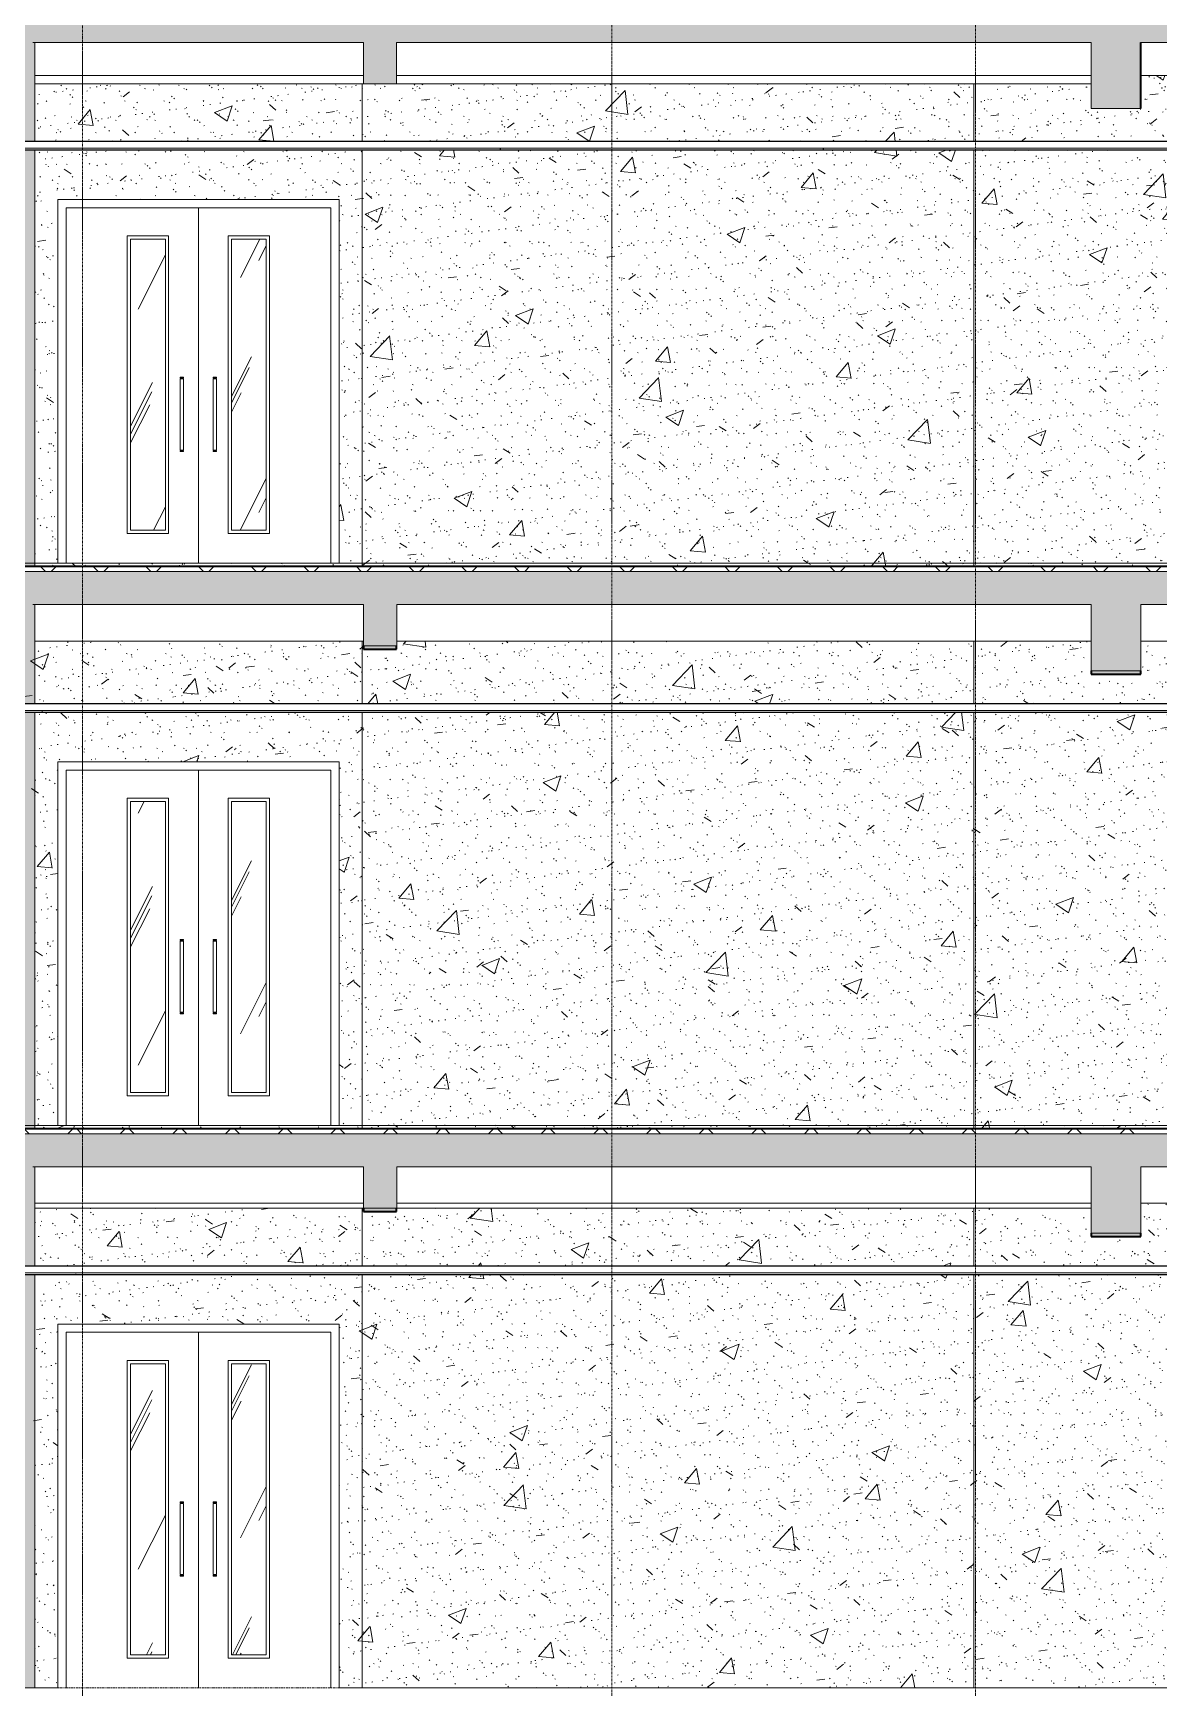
# Model space of a CAD drawing. Header units: millimetres. Extents: x 1240 to 198004, y -7796 to 35300.
# Drawn here: x 33537 to 40345, y 19200 to 29206 of the extents above; entities that cross this region are included whole.
import ezdxf

# ---------------------------------------------------------------- set-up
doc = ezdxf.new("R2010")
doc.units = ezdxf.units.MM
doc.linetypes.add('Centre', pattern=[31.75, 6.35, -4.7625, 15.875, -4.7625])
doc.linetypes.add('Grid Line', pattern=[22.225, 12.7, -3.175, 3.175, -3.175])
for name, color, linetype, lineweight in [('0-1', 7, 'Continuous', 5), ('A-CLNG', 13, 'Continuous', 9), ('A-CLNG-1', 13, 'Continuous', 25), ('A-CLNG-PATT-1', 13, 'Continuous', 9), ('A-DETL-GENF-1', 7, 'Continuous', 9), ('A-DETL-THIN', 151, 'Continuous', 9), ('A-DOOR', 31, 'Continuous', 9), ('A-DOOR-FRAM', 31, 'Continuous', 9), ('A-FLOR-3', 192, 'Continuous', 35), ('A-FLOR-LEVL-2', 51, 'Centre', 9), ('A-FLOR-PATT-3', 8, 'Continuous', 9), ('A-WALL-PATT-4', 111, 'Continuous', 9), ('I-WALL', 2, 'Continuous', 9), ('S-BEAM-1', 12, 'Continuous', 5), ('S-BEAM-2', 10, 'Continuous', 35), ('S-BEAM-3', 7, 'Continuous', 9), ('S-GRID-1', 1, 'Grid Line', 9)]:
    doc.layers.add(name, color=color, linetype=linetype, lineweight=lineweight)
pattern_1 = [(63.435, (2168, 104.33), (-0.001, 1524.001), [532.463, -2875.304]), (63.435, (644, 104.33), (-0.001, 1524.001), [532.463, -2875.304]), (63.435, (2897.55, 398.8), (-0.001, 1524.001), [532.463, -2875.304]), (63.435, (1373.55, 398.8), (-0.001, 1524.001), [532.463, -2875.304]), (63.435, (2787.1, 294.83), (-0.001, 1524.001), [532.463, -2875.304]), (63.435, (1263.1, 294.83), (-0.001, 1524.001), [532.463, -2875.304]), (63.435, (2674.6, 890.1), (-0.001, 1524.001), [258.8, -3148.965]), (63.435, (1150.6, 890.1), (-0.001, 1524.001), [258.8, -3148.965]), (63.435, (2600.96, 797.95), (-0.001, 1524.001), [532.463, -2875.304]), (63.435, (1076.96, 797.95), (-0.001, 1524.001), [532.463, -2875.304]), (63.435, (2613.95, 864.1), (-0.001, 1524.001), [532.463, -2875.304]), (63.435, (1089.95, 864.1), (-0.001, 1524.001), [532.463, -2875.304]), (63.435, (1999.1, 573.94), (-0.001, 1524.001), [532.463, -2875.304]), (63.435, (475.1, 573.94), (-0.001, 1524.001), [532.463, -2875.304]), (63.435, (2012.1, 651.9), (-0.001, 1524.001), [532.463, -2875.304]), (63.435, (488.1, 651.9), (-0.001, 1524.001), [532.463, -2875.304]), (63.435, (2015.6, 708.1), (-0.001, 1524.001), [532.463, -2875.304]), (63.435, (491.6, 708.1), (-0.001, 1524.001), [532.463, -2875.304])]
pattern_2 = [(50, (377.7, 0), (1093.104, -95.634), [114.3, -1257.3]), (355, (377.7, 0), (-211.457, 1146.34), [91.44, -1005.84]), (100.451, (468.8, -8), (881.656, 1050.7), [97.14, -1068.54]), (46.184, (377.7, 304.8), (1626.475, -252.257), [171.45, -1885.95]), (96.636, (513.3, 283.8), (1424.416, 1484.565), [145.71, -1602.81]), (351.184, (377.7, 304.8), (1424.43, 1484.55), [137.16, -1508.76]), (21, (530.1, 228.6), (909.686, -613.591), [114.3, -1257.3]), (326, (530.1, 228.6), (370.812, 1105.13), [91.44, -1005.84]), (71.451, (606, 177.5), (1280.503, 491.528), [97.14, -1068.54]), (37.5, (377.74, 0), (18.5313, 507.3303), [50.292, -943.356, 50.292, -970.788, -1009.65]), (37.5, (377.74, 0), (18.5313, 507.3303), [-2014.728, 50.292, -959.358]), (7.5, (377.74, 0), (400.918, 601.0836), [50.292, -531.876, 50.292, -920.496, -384.81]), (7.5, (377.74, 0), (400.918, 601.0836), [-1552.956, 50.292, -334.518]), (327.5, (37.9, 0), (813.545, -34.3737), [50.292, -330.708, 50.292, -1138.428, -1577.34]), (327.5, (37.9, 0), (813.545, -34.3737), [-1569.72, 50.292, -1527.048]), (317.5, (-114.5, 0), (888.775, 152.56), [50.292, -445.008, 50.292, -739.14, -1120.14]), (317.5, (-114.5, 0), (888.775, 152.56), [-1284.732, 50.292, -1069.848])]
pattern_3 = [(37.5, (377.74, 0), (-4.79953, 146.8239), [5.029, -110.795, 5.029, -124.511, -123.825]), (37.5, (377.74, 0), (-4.79953, 146.8239), [-245.364, 5.029, -118.796]), (7.5, (377.74, 0), (134.8574, 215.0472), [5.029, -57.455, 5.029, -99.365, -40.005]), (7.5, (377.74, 0), (134.8574, 215.0472), [-166.878, 5.029, -34.976]), (327.5, (284.02, 0), (237.29776, 0.4316), [5.029, -33.071, 5.029, -132.131, -179.07]), (327.5, (284.02, 0), (237.29776, 0.4316), [-175.26, 5.029, -174.041]), (317.5, (284.02, 0), (229.0671, 66.8792), [5.029, -14.021, 5.029, -84.887, -102.87]), (317.5, (284.02, 0), (229.0671, 66.8792), [-108.966, 5.029, -97.841])]
pattern_4 = [(0, (377.74, 0), (1219.2, 304.8), [50.292, -864.108, 50.292, -864.108, -4876.8]), (0, (377.74, 0), (1219.2, 304.8), [-1828.8, 50.292, -1778.508, 50.292, -864.108, -2133.6]), (0, (377.74, 0), (1219.2, 304.8), [-4572, 50.292, -559.308, 50.292, -1473.708]), (120, (834.94, 152.4), (-873.5645, 903.4582), [50.292, -864.108, 50.292, -864.108, -4876.8]), (120, (834.94, 152.4), (-873.5645, 903.4582), [-1828.8, 50.292, -1778.508, 50.292, -864.108, -2133.6]), (120, (834.94, 152.4), (-873.5645, 903.4582), [-4572, 50.292, -559.308, 50.292, -1473.708]), (240, (987.34, 762), (-345.6355, -1208.2582), [50.292, -864.108, 50.292, -864.108, -4876.8]), (240, (987.34, 762), (-345.6355, -1208.2582), [-1828.8, 50.292, -1778.508, 50.292, -864.108, -2133.6]), (240, (987.34, 762), (-345.6355, -1208.2582), [-4572, 50.292, -559.308, 50.292, -1473.708])]
pattern_5 = [(45, (377.74, 0), (-159.099, 159.099), []), (135, (377.74, 0), (-159.099, -159.099), [])]
pattern_6 = [(63.435, (2168, 104.33), (-0.001, 1524.001), [532.463, -2875.304]), (63.435, (644, 104.33), (-0.001, 1524.001), [532.463, -2875.304]), (63.435, (2897.55, 398.8), (-0.001, 1524.001), [532.463, -2875.304]), (63.435, (1373.55, 398.8), (-0.001, 1524.001), [532.463, -2875.304]), (63.435, (2787.1, 294.83), (-0.001, 1524.001), [532.463, -2875.304]), (63.435, (1263.1, 294.83), (-0.001, 1524.001), [532.463, -2875.304]), (63.435, (2674.6, 890.1), (-0.001, 1524.001), [258.8, -3148.965]), (63.435, (1150.6, 890.1), (-0.001, 1524.001), [258.8, -3148.965]), (63.435, (2600.96, 797.95), (-0.001, 1524.001), [532.463, -2875.304]), (63.435, (1076.96, 797.95), (-0.001, 1524.001), [532.463, -2875.304]), (63.435, (2613.95, 864.1), (-0.001, 1524.001), [532.463, -2875.304]), (63.435, (1089.95, 864.1), (-0.001, 1524.001), [532.463, -2875.304]), (63.435, (1999.1, 573.94), (-0.001, 1524.001), [532.463, -2875.304]), (63.435, (475.1, 573.94), (-0.001, 1524.001), [532.463, -2875.304]), (63.435, (2012.1, 651.9), (-0.001, 1524.001), [532.463, -2875.304]), (63.435, (488.1, 651.9), (-0.001, 1524.001), [532.463, -2875.304]), (63.435, (2015.6, 708.1), (-0.001, 1524.001), [532.463, -2875.304]), (63.435, (491.6, 708.1), (-0.001, 1524.001), [532.463, -2875.304])]

# ---------------------------------------------------------------- blocks, each defined once
blk = doc.blocks.new('NCV_TKTC_KET CAU_rvt-1-TKCS_MẶT ĐỨNG NỘI KHU 1')
at = {"layer": 'S-BEAM-1'}
for points in [[(40233, 28750), (40237, 28750), (40237, 29150), (40233, 29150), (40233, 28891)], [(35735, 25480), (35735, 25500), (35535, 25500), (35535, 25480)], [(39936, 25330), (40236, 25330), (40236, 25350), (39936, 25350)], [(35735, 22080), (35735, 22100), (35535, 22100), (35535, 22080)], [(39955, 21930), (40236, 21930), (40236, 21950), (39936, 21950), (39936, 21930)]]:
    blk.add_hatch(color=256, dxfattribs=at).paths.add_polyline_path(points)
at = {"layer": 'S-BEAM-2'}
for p, q in [((40237, 28750), (40237, 29150)), ((40233, 28750), (40237, 28750)), ((35535, 25500), (35535, 25480)), ((35535, 25480), (35735, 25480)), ((35735, 25480), (35735, 25500)), ((39936, 25350), (39936, 25330)), ((39936, 25330), (40236, 25330)), ((40236, 25330), (40236, 25350)), ((35535, 22100), (35535, 22080)), ((35535, 22080), (35735, 22080)), ((35735, 22080), (35735, 22100)), ((39936, 21950), (39936, 21930)), ((39936, 21930), (40236, 21930)), ((40236, 21930), (40236, 21950))]:
    blk.add_line(p, q, dxfattribs=at)
at = {"layer": 'S-BEAM-3'}
for p, q in [((33547, 28950), (35535, 28950)), ((35735, 28950), (39936, 28950)), ((40237, 28950), (44235, 28950)), ((33547, 28900), (35535, 28900)), ((35735, 28900), (39936, 28900)), ((33547, 25530), (35535, 25530)), ((35737, 25530), (39936, 25530)), ((40236, 25530), (44235, 25530)), ((33547, 22130), (35535, 22130)), ((35737, 22130), (39936, 22130)), ((39935, 22100), (39935, 22130)), ((40236, 22130), (44235, 22130)), ((33547, 22100), (35535, 22100)), ((35737, 22100), (39935, 22100))]:
    blk.add_line(p, q, dxfattribs=at)
blk = doc.blocks.new('FD_07 - FD_07-1700x2200-CỬA ĐI 2 CÁNH-V220-TKCS_MẶT ĐỨNG NỘI KHU 1')
at = {"layer": 'A-DOOR'}
h = blk.add_hatch(dxfattribs=at)
h.set_pattern_fill('FP_2', color=256, style=0, pattern_type=2)
h.set_pattern_definition(pattern_1)
h.paths.add_polyline_path([(34337, 19400), (34337, 21160), (34127, 21160), (34127, 19400), (34142, 19400)])
h = blk.add_hatch(dxfattribs=at)
h.set_pattern_fill('FP_2', color=256, style=0, pattern_type=2)
h.set_pattern_definition(pattern_1)
h.paths.add_polyline_path([(34737, 19400), (34947, 19400), (34947, 21160), (34737, 21160), (34737, 19460)])
for p, q in [((34537, 21350), (34537, 19200)), ((34537, 19200), (34537, 21350)), ((34107, 21180), (34357, 21180)), ((34107, 19380), (34107, 21180)), ((34127, 21160), (34127, 19400)), ((34337, 21160), (34127, 21160)), ((34337, 21160), (34337, 19400)), ((34357, 21180), (34357, 19380)), ((34717, 21180), (34967, 21180)), ((34717, 19380), (34717, 21180)), ((34947, 21160), (34737, 21160)), ((34737, 19400), (34737, 21160)), ((34947, 19400), (34947, 21160)), ((34967, 21180), (34967, 19380)), ((34427, 20325), (34427, 20319)), ((34447, 20325), (34427, 20325)), ((34427, 20319), (34447, 20319)), ((34427, 20315), (34427, 19885)), ((34427, 20315), (34447, 20315)), ((34429, 20319), (34429, 20315)), ((34445, 20315), (34445, 20319)), ((34447, 20319), (34447, 20325)), ((34447, 19885), (34447, 20315)), ((34627, 20325), (34627, 20319)), ((34647, 20325), (34627, 20325)), ((34627, 20319), (34647, 20319)), ((34627, 20315), (34627, 19885)), ((34627, 20315), (34647, 20315)), ((34629, 20319), (34629, 20315)), ((34645, 20315), (34645, 20319)), ((34647, 20319), (34647, 20325)), ((34647, 19885), (34647, 20315)), ((34427, 19885), (34447, 19885)), ((34427, 19881), (34427, 19875)), ((34427, 19881), (34447, 19881)), ((34427, 19875), (34447, 19875)), ((34429, 19885), (34429, 19881)), ((34445, 19881), (34445, 19885)), ((34447, 19875), (34447, 19881)), ((34627, 19885), (34647, 19885)), ((34627, 19881), (34627, 19875)), ((34627, 19881), (34647, 19881)), ((34627, 19875), (34647, 19875)), ((34629, 19885), (34629, 19881)), ((34645, 19881), (34645, 19885)), ((34647, 19875), (34647, 19881)), ((34357, 19380), (34107, 19380)), ((34127, 19400), (34337, 19400)), ((34967, 19380), (34717, 19380)), ((34737, 19400), (34947, 19400))]:
    blk.add_line(p, q, dxfattribs=at)
at = {"layer": 'A-DOOR-FRAM'}
for p, q in [((33737, 21350), (33737, 19200)), ((33737, 21350), (35337, 21350)), ((35337, 21350), (35337, 19200))]:
    blk.add_line(p, q, dxfattribs=at)
blk = doc.blocks.new('FD_07 - FD_07-1700x2200-CỬA ĐI 2 CÁNH-V236-TKCS_MẶT ĐỨNG NỘI KHU 1')
at = {"layer": 'A-DOOR'}
h = blk.add_hatch(dxfattribs=at)
h.set_pattern_fill('FP_7', color=256, style=0, pattern_type=2)
h.set_pattern_definition(pattern_6)
h.paths.add_polyline_path([(34127, 22800), (34337, 22800), (34337, 24560), (34127, 24560), (34127, 23010)])
h = blk.add_hatch(dxfattribs=at)
h.set_pattern_fill('FP_7', color=256, style=0, pattern_type=2)
h.set_pattern_definition(pattern_6)
h.paths.add_polyline_path([(34737, 22800), (34947, 22800), (34947, 24560), (34737, 24560), (34737, 23010)])
for p, q in [((34537, 24750), (34537, 22600)), ((34537, 22600), (34537, 24750)), ((34107, 24580), (34357, 24580)), ((34107, 22780), (34107, 24580)), ((34127, 24560), (34127, 22800)), ((34337, 24560), (34127, 24560)), ((34337, 24560), (34337, 22800)), ((34357, 24580), (34357, 22780)), ((34717, 24580), (34967, 24580)), ((34717, 22780), (34717, 24580)), ((34947, 24560), (34737, 24560)), ((34737, 22800), (34737, 24560)), ((34947, 22800), (34947, 24560)), ((34967, 24580), (34967, 22780)), ((34427, 23725), (34427, 23719)), ((34447, 23725), (34427, 23725)), ((34427, 23719), (34447, 23719)), ((34427, 23715), (34427, 23285)), ((34427, 23715), (34447, 23715)), ((34429, 23719), (34429, 23715)), ((34445, 23715), (34445, 23719)), ((34447, 23719), (34447, 23725)), ((34447, 23285), (34447, 23715)), ((34627, 23725), (34627, 23719)), ((34647, 23725), (34627, 23725)), ((34627, 23719), (34647, 23719)), ((34627, 23715), (34627, 23285)), ((34627, 23715), (34647, 23715)), ((34629, 23719), (34629, 23715)), ((34645, 23715), (34645, 23719)), ((34647, 23719), (34647, 23725)), ((34647, 23285), (34647, 23715)), ((34427, 23285), (34447, 23285)), ((34427, 23281), (34427, 23275)), ((34427, 23281), (34447, 23281)), ((34427, 23275), (34447, 23275)), ((34429, 23285), (34429, 23281)), ((34445, 23281), (34445, 23285)), ((34447, 23275), (34447, 23281)), ((34627, 23285), (34647, 23285)), ((34627, 23281), (34627, 23275)), ((34627, 23281), (34647, 23281)), ((34627, 23275), (34647, 23275)), ((34629, 23285), (34629, 23281)), ((34645, 23281), (34645, 23285)), ((34647, 23275), (34647, 23281)), ((34357, 22780), (34107, 22780)), ((34127, 22800), (34337, 22800)), ((34967, 22780), (34717, 22780)), ((34737, 22800), (34947, 22800))]:
    blk.add_line(p, q, dxfattribs=at)
at = {"layer": 'A-DOOR-FRAM'}
for p, q in [((33737, 24750), (33737, 22600)), ((33737, 24750), (35337, 24750)), ((35337, 24750), (35337, 22600))]:
    blk.add_line(p, q, dxfattribs=at)
blk = doc.blocks.new('FD_07 - FD_07-1700x2200-CỬA ĐI 2 CÁNH-V251-TKCS_MẶT ĐỨNG NỘI KHU 1')
at = {"layer": 'A-DOOR'}
h = blk.add_hatch(dxfattribs=at)
h.set_pattern_fill('FP_7', color=256, style=0, pattern_type=2)
h.set_pattern_definition(pattern_6)
h.paths.add_polyline_path([(34142, 26200), (34337, 26200), (34337, 27960), (34127, 27960), (34127, 26200)])
h = blk.add_hatch(dxfattribs=at)
h.set_pattern_fill('FP_7', color=256, style=0, pattern_type=2)
h.set_pattern_definition(pattern_6)
h.paths.add_polyline_path([(34788, 26200), (34947, 26200), (34947, 27960), (34737, 27960), (34737, 26200)])
for p, q in [((34537, 28150), (34537, 26000)), ((34537, 26000), (34537, 28150)), ((34107, 27980), (34357, 27980)), ((34107, 26180), (34107, 27980)), ((34127, 27960), (34127, 26200)), ((34337, 27960), (34127, 27960)), ((34337, 27960), (34337, 26200)), ((34357, 27980), (34357, 26180)), ((34717, 27980), (34967, 27980)), ((34717, 26180), (34717, 27980)), ((34947, 27960), (34737, 27960)), ((34737, 26200), (34737, 27960)), ((34947, 26200), (34947, 27960)), ((34967, 27980), (34967, 26180)), ((34427, 27125), (34427, 27119)), ((34447, 27125), (34427, 27125)), ((34427, 27119), (34447, 27119)), ((34429, 27119), (34429, 27115)), ((34445, 27115), (34445, 27119)), ((34447, 27119), (34447, 27125)), ((34627, 27125), (34627, 27119)), ((34647, 27125), (34627, 27125)), ((34627, 27119), (34647, 27119)), ((34629, 27119), (34629, 27115)), ((34645, 27115), (34645, 27119)), ((34647, 27119), (34647, 27125)), ((34427, 27115), (34427, 26685)), ((34427, 27115), (34447, 27115)), ((34447, 26685), (34447, 27115)), ((34627, 27115), (34627, 26685)), ((34627, 27115), (34647, 27115)), ((34647, 26685), (34647, 27115)), ((34427, 26685), (34447, 26685)), ((34427, 26681), (34427, 26675)), ((34427, 26681), (34447, 26681)), ((34427, 26675), (34447, 26675)), ((34429, 26685), (34429, 26681)), ((34445, 26681), (34445, 26685)), ((34447, 26675), (34447, 26681)), ((34627, 26685), (34647, 26685)), ((34627, 26681), (34627, 26675)), ((34627, 26681), (34647, 26681)), ((34627, 26675), (34647, 26675)), ((34629, 26685), (34629, 26681)), ((34645, 26681), (34645, 26685)), ((34647, 26675), (34647, 26681)), ((34357, 26180), (34107, 26180)), ((34127, 26200), (34337, 26200)), ((34967, 26180), (34717, 26180)), ((34737, 26200), (34947, 26200))]:
    blk.add_line(p, q, dxfattribs=at)
at = {"layer": 'A-DOOR-FRAM'}
for p, q in [((33737, 28150), (33737, 26000)), ((33737, 28150), (35337, 28150)), ((35337, 28150), (35337, 26000))]:
    blk.add_line(p, q, dxfattribs=at)

msp = doc.modelspace()

# ---------------------------------------------------------------- hatches: boundary and pattern name
at = {"layer": 'A-CLNG-PATT-1'}
h = msp.add_hatch(dxfattribs=at)
h.set_pattern_fill('FP_9', color=256, style=0, pattern_type=2)
h.set_pattern_definition(pattern_4)
h.paths.add_polyline_path([(44337, 28500), (44337, 28510), (28636.9, 28510), (28636.9, 28500), (43829.8, 28500)])
h = msp.add_hatch(dxfattribs=at)
h.set_pattern_fill('FP_9', color=256, style=0, pattern_type=2)
h.set_pattern_definition(pattern_4)
h.paths.add_polyline_path([(44337, 25100), (44337, 25110), (28636.9, 25110), (28636.9, 25100), (43829.8, 25100)])
h = msp.add_hatch(dxfattribs=at)
h.set_pattern_fill('FP_9', color=256, style=0, pattern_type=2)
h.set_pattern_definition(pattern_4)
h.paths.add_polyline_path([(44337, 21700), (44337, 21710), (28636.9, 21710), (28636.9, 21700), (43829.8, 21700)])
at = {"layer": 'A-DETL-GENF-1'}
h = msp.add_hatch(color=256, dxfattribs=at)
h.paths.add_polyline_path([(44535.3, 28750), (44535.3, 29350), (33537.4, 29350), (33537.4, 29550), (26535.3, 29550), (26535.3, 28950), (26735.3, 28950), (26735.3, 29350), (28436.9, 29350), (28436.9, 28900), (28636.9, 28900), (28636.9, 29350), (30496.9, 29350), (30496.9, 28900), (30697.4, 28900), (30697.4, 29350), (33335.1, 29350), (33335.1, 28900), (33535.3, 28900), (33535.3, 29150), (35535.3, 29150), (35535.3, 28900), (35735.3, 28900), (35735.3, 29150), (39935.6, 29150), (39935.6, 28750), (40233.3, 28750), (40233.3, 29150), (44235.3, 29150), (44235.3, 28750)])
h.paths.add_polyline_path([(23535.3, 28950), (23535.3, 29350), (23335.3, 29350), (23335.3, 28950)])
h = msp.add_hatch(color=256, dxfattribs=at)
h.paths.add_polyline_path([(44235.3, 25350), (44535.3, 25350), (44535.3, 25950), (26535.3, 25950), (26535.3, 25550), (26735.3, 25550), (26735.3, 25750), (28436.9, 25750), (28436.9, 25500), (28635.3, 25500), (28635.3, 25750), (30535.3, 25750), (30535.3, 25500), (30736.9, 25500), (30736.9, 25750), (33335.3, 25750), (33335.3, 25500), (33535.3, 25500), (33535.3, 25750), (35535.3, 25750), (35535.3, 25500), (35737.4, 25500), (35737.4, 25750), (39935.6, 25750), (39935.6, 25350), (40235.6, 25350), (40235.6, 25750), (44235.3, 25750)])
h.paths.add_polyline_path([(23535.3, 25550), (23535.3, 25950), (23337.4, 25950), (23337.4, 25550)])
h = msp.add_hatch(color=256, dxfattribs=at)
h.paths.add_polyline_path([(44235.3, 21950), (44535.3, 21950), (44535.3, 22550), (26535.3, 22550), (26535.3, 22150), (26735.3, 22150), (26735.3, 22350), (28436.9, 22350), (28436.9, 22100), (28635.3, 22100), (28635.3, 22350), (30535.3, 22350), (30535.3, 22100), (30736.9, 22100), (30736.9, 22350), (33335.3, 22350), (33335.3, 22100), (33535.3, 22100), (33535.3, 22350), (35535.3, 22350), (35535.3, 22100), (35737.4, 22100), (35737.4, 22350), (39935.6, 22350), (39935.6, 21950), (40235.6, 21950), (40235.6, 22350), (44235.3, 22350)])
h.paths.add_polyline_path([(23337.4, 22150), (23535.3, 22150), (23535.3, 22550), (23337.4, 22550)])
at = {"layer": 'A-FLOR-PATT-3'}
h = msp.add_hatch(dxfattribs=at)
h.set_pattern_fill('FP_6', color=256, style=0, pattern_type=2)
h.set_pattern_definition(pattern_5)
h.paths.add_polyline_path([(45737.4, 25930), (45737.4, 25980), (28636.9, 25980), (28636.9, 25950), (44535.3, 25950), (44535.3, 25930), (45121.5, 25930)])
h = msp.add_hatch(dxfattribs=at)
h.set_pattern_fill('FP_6', color=256, style=0, pattern_type=2)
h.set_pattern_definition(pattern_5)
h.paths.add_polyline_path([(45737.4, 22530), (45737.4, 22580), (28636.9, 22580), (28636.9, 22550), (44535.3, 22550), (44535.3, 22530), (45121.5, 22530)])
at = {"layer": 'A-WALL-PATT-4'}
h = msp.add_hatch(dxfattribs=at)
h.set_pattern_fill('FP_5', color=256, style=0, pattern_type=2)
h.set_pattern_definition(pattern_2)
h.paths.add_polyline_path([(28646.9, 26000), (28757.4, 26000), (28757.4, 28500), (28646.9, 28500), (28646.9, 26376.1)])
h.paths.add_polyline_path([(33547.4, 26000), (33547.4, 28500), (32517.4, 28500), (32517.4, 26000), (33496.4, 26000)])
h.paths.add_polyline_path([(30757.4, 26000), (30757.4, 28500), (30517.4, 28500), (30517.4, 26000)])
h.paths.add_polyline_path([(30517.4, 28550), (30757.4, 28550), (30757.4, 28580), (32517.4, 28580), (32517.4, 28550), (33547.4, 28550), (33547.4, 29150), (33535.3, 29150), (33535.3, 28900), (33335.1, 28900), (33335.1, 29350), (32736.9, 29350), (32736.9, 29100), (32536.9, 29100), (32536.9, 29350), (30736.9, 29350), (30736.9, 29100), (30697.4, 29100), (30697.4, 28900), (30496.9, 28900), (30496.9, 29350), (28646.9, 29350), (28646.9, 28550), (28757.4, 28550), (28757.4, 28580), (30517.4, 28580)])
h = msp.add_hatch(dxfattribs=at)
h.set_pattern_fill('FP_4', color=256, style=0, pattern_type=2)
h.set_pattern_definition(pattern_3)
h.paths.add_polyline_path([(28646.9, 26000), (28757.4, 26000), (28757.4, 28500), (28646.9, 28500), (28646.9, 26376.1)])
h.paths.add_polyline_path([(33547.4, 26000), (33547.4, 28500), (32517.4, 28500), (32517.4, 26000), (33496.4, 26000)])
h.paths.add_polyline_path([(30757.4, 26000), (30757.4, 28500), (30517.4, 28500), (30517.4, 26000)])
h.paths.add_polyline_path([(30517.4, 28550), (30757.4, 28550), (30757.4, 28580), (32517.4, 28580), (32517.4, 28550), (33547.4, 28550), (33547.4, 29150), (33535.3, 29150), (33535.3, 28900), (33335.1, 28900), (33335.1, 29350), (32736.9, 29350), (32736.9, 29100), (32536.9, 29100), (32536.9, 29350), (30736.9, 29350), (30736.9, 29100), (30697.4, 29100), (30697.4, 28900), (30496.9, 28900), (30496.9, 29350), (28646.9, 29350), (28646.9, 28550), (28757.4, 28550), (28757.4, 28580), (30517.4, 28580)])
h = msp.add_hatch(dxfattribs=at)
h.set_pattern_fill('FP_5', color=256, style=0, pattern_type=2)
h.set_pattern_definition(pattern_2)
h.paths.add_polyline_path([(39308.9, 26000), (40546.9, 26000), (40546.9, 28500), (39236.9, 28500), (39236.9, 26000)])
h.paths.add_polyline_path([(39954.8, 28550), (40546.9, 28550), (40546.9, 28950), (40236.9, 28950), (40236.9, 28750), (39935.6, 28750), (39935.6, 28900), (39236.9, 28900), (39236.9, 28550), (39936.9, 28550)])
h = msp.add_hatch(dxfattribs=at)
h.set_pattern_fill('FP_4', color=256, style=0, pattern_type=2)
h.set_pattern_definition(pattern_3)
h.paths.add_polyline_path([(39308.9, 26000), (40546.9, 26000), (40546.9, 28500), (39236.9, 28500), (39236.9, 26000)])
h.paths.add_polyline_path([(39954.8, 28550), (40546.9, 28550), (40546.9, 28950), (40236.9, 28950), (40236.9, 28750), (39935.6, 28750), (39935.6, 28900), (39236.9, 28900), (39236.9, 28550), (39936.9, 28550)])
h = msp.add_hatch(dxfattribs=at)
h.set_pattern_fill('FP_5', color=256, style=0, pattern_type=2)
h.set_pattern_definition(pattern_2)
h.paths.add_polyline_path([(33547.4, 26000), (33687.1, 26000), (33687.1, 28200), (35387.1, 28200), (35387.1, 26000), (35527.4, 26000), (35527.4, 28500), (33547.4, 28500), (33547.4, 26376.1)])
h.paths.add_polyline_path([(34469.8, 28550), (35527.4, 28550), (35527.4, 28900), (33547.4, 28900), (33547.4, 28550), (34465.1, 28550)])
h = msp.add_hatch(dxfattribs=at)
h.set_pattern_fill('FP_4', color=256, style=0, pattern_type=2)
h.set_pattern_definition(pattern_3)
h.paths.add_polyline_path([(33547.4, 26000), (33687.1, 26000), (33687.1, 28200), (35387.1, 28200), (35387.1, 26000), (35527.4, 26000), (35527.4, 28500), (33547.4, 28500), (33547.4, 26376.1)])
h.paths.add_polyline_path([(34469.8, 28550), (35527.4, 28550), (35527.4, 28900), (33547.4, 28900), (33547.4, 28550), (34465.1, 28550)])
h = msp.add_hatch(dxfattribs=at)
h.set_pattern_fill('FP_5', color=256, style=0, pattern_type=2)
h.set_pattern_definition(pattern_2)
h.paths.add_polyline_path([(38663.1, 26000), (39226.9, 26000), (39226.9, 28500), (35527.4, 28500), (35527.4, 26000), (36079.7, 26000)])
h.paths.add_polyline_path([(36452.3, 28550), (39226.9, 28550), (39226.9, 28900), (35527.4, 28900), (35527.4, 28550), (36079.7, 28550)])
h = msp.add_hatch(dxfattribs=at)
h.set_pattern_fill('FP_4', color=256, style=0, pattern_type=2)
h.set_pattern_definition(pattern_3)
h.paths.add_polyline_path([(38663.1, 26000), (39226.9, 26000), (39226.9, 28500), (35527.4, 28500), (35527.4, 26000), (36079.7, 26000)])
h.paths.add_polyline_path([(36452.3, 28550), (39226.9, 28550), (39226.9, 28900), (35527.4, 28900), (35527.4, 28550), (36079.7, 28550)])
h = msp.add_hatch(dxfattribs=at)
h.set_pattern_fill('FP_4', color=256, style=0, pattern_type=2)
h.set_pattern_definition(pattern_3)
h.paths.add_polyline_path([(39226.9, 26000), (39236.9, 26000), (39236.9, 28500), (39226.9, 28500), (39226.9, 26376.1)])
h.paths.add_polyline_path([(39226.9, 28550), (39236.9, 28550), (39236.9, 28900), (39226.9, 28900), (39226.9, 28891.1)])
h = msp.add_hatch(dxfattribs=at)
h.set_pattern_fill('FP_5', color=256, style=0, pattern_type=2)
h.set_pattern_definition(pattern_2)
h.paths.add_polyline_path([(28646.9, 22600), (28757.4, 22600), (28757.4, 25100), (28646.9, 25100), (28646.9, 22603.5)])
h.paths.add_polyline_path([(32850.5, 22600), (33547.4, 22600), (33547.4, 25100), (32517.4, 25100), (32517.4, 22600)])
h.paths.add_polyline_path([(30757.4, 22600), (30757.4, 25100), (30517.4, 25100), (30517.4, 22600)])
h.paths.add_polyline_path([(32535.1, 25150), (33547.4, 25150), (33547.4, 25750), (33535.3, 25750), (33535.3, 25500), (33335.3, 25500), (33335.3, 25750), (30736.9, 25750), (30735.3, 25500), (30535.3, 25500), (30535.3, 25750), (28646.9, 25750), (28646.9, 25150), (28757.4, 25150), (28757.4, 25180), (30517.4, 25180), (30517.4, 25150), (30757.4, 25150), (30757.4, 25180), (32517.4, 25180), (32517.4, 25150)])
h.paths.add_polyline_path([(32222.4, 25980), (33547.4, 25980), (33547.4, 26000), (28646.9, 26000), (28646.9, 25980), (32204.7, 25980)])
h = msp.add_hatch(dxfattribs=at)
h.set_pattern_fill('FP_4', color=256, style=0, pattern_type=2)
h.set_pattern_definition(pattern_3)
h.paths.add_polyline_path([(28646.9, 22600), (28757.4, 22600), (28757.4, 25100), (28646.9, 25100), (28646.9, 22603.5)])
h.paths.add_polyline_path([(32850.5, 22600), (33547.4, 22600), (33547.4, 25100), (32517.4, 25100), (32517.4, 22600)])
h.paths.add_polyline_path([(30757.4, 22600), (30757.4, 25100), (30517.4, 25100), (30517.4, 22600)])
h.paths.add_polyline_path([(32535.1, 25150), (33547.4, 25150), (33547.4, 25750), (33535.3, 25750), (33535.3, 25500), (33335.3, 25500), (33335.3, 25750), (30736.9, 25750), (30735.3, 25500), (30535.3, 25500), (30535.3, 25750), (28646.9, 25750), (28646.9, 25150), (28757.4, 25150), (28757.4, 25180), (30517.4, 25180), (30517.4, 25150), (30757.4, 25150), (30757.4, 25180), (32517.4, 25180), (32517.4, 25150)])
h.paths.add_polyline_path([(32222.4, 25980), (33547.4, 25980), (33547.4, 26000), (28646.9, 26000), (28646.9, 25980), (32204.7, 25980)])
h = msp.add_hatch(dxfattribs=at)
h.set_pattern_fill('FP_5', color=256, style=0, pattern_type=2)
h.set_pattern_definition(pattern_2)
h.paths.add_polyline_path([(33687.1, 22600), (33687.1, 24800), (35387.1, 24800), (35387.1, 22600), (35527.4, 22600), (35527.4, 25100), (33547.4, 25100), (33547.4, 22600)])
h.paths.add_polyline_path([(33547.4, 25150), (35527.4, 25150), (35527.4, 25530), (33547.4, 25530)])
h.paths.add_polyline_path([(33558.8, 25980), (35527.4, 25980), (35527.4, 26000), (33547.4, 26000), (33547.4, 25980), (33549.7, 25980)])
h = msp.add_hatch(dxfattribs=at)
h.set_pattern_fill('FP_4', color=256, style=0, pattern_type=2)
h.set_pattern_definition(pattern_3)
h.paths.add_polyline_path([(33687.1, 22600), (33687.1, 24800), (35387.1, 24800), (35387.1, 22600), (35527.4, 22600), (35527.4, 25100), (33547.4, 25100), (33547.4, 22600)])
h.paths.add_polyline_path([(33547.4, 25150), (35527.4, 25150), (35527.4, 25530), (33547.4, 25530)])
h.paths.add_polyline_path([(33558.8, 25980), (35527.4, 25980), (35527.4, 26000), (33547.4, 26000), (33547.4, 25980), (33549.7, 25980)])
h = msp.add_hatch(dxfattribs=at)
h.set_pattern_fill('FP_5', color=256, style=0, pattern_type=2)
h.set_pattern_definition(pattern_2)
h.paths.add_polyline_path([(35527.4, 22600), (39226.9, 22600), (39226.9, 25100), (35527.4, 25100), (35527.4, 22603.5)])
h.paths.add_polyline_path([(38859.4, 25150), (39226.9, 25150), (39226.9, 25530), (35737.4, 25530), (35737.4, 25500), (35735.3, 25500), (35735.3, 25480), (35535.3, 25480), (35535.3, 25530), (35527.4, 25530), (35527.4, 25150), (38663.1, 25150)])
h.paths.add_polyline_path([(35527.4, 25980), (39226.9, 25980), (39226.9, 26000), (35527.4, 26000)])
h = msp.add_hatch(dxfattribs=at)
h.set_pattern_fill('FP_4', color=256, style=0, pattern_type=2)
h.set_pattern_definition(pattern_3)
h.paths.add_polyline_path([(35527.4, 22600), (39226.9, 22600), (39226.9, 25100), (35527.4, 25100), (35527.4, 22603.5)])
h.paths.add_polyline_path([(38859.4, 25150), (39226.9, 25150), (39226.9, 25530), (35737.4, 25530), (35737.4, 25500), (35735.3, 25500), (35735.3, 25480), (35535.3, 25480), (35535.3, 25530), (35527.4, 25530), (35527.4, 25150), (38663.1, 25150)])
h.paths.add_polyline_path([(35527.4, 25980), (39226.9, 25980), (39226.9, 26000), (35527.4, 26000)])
h = msp.add_hatch(dxfattribs=at)
h.set_pattern_fill('FP_5', color=256, style=0, pattern_type=2)
h.set_pattern_definition(pattern_2)
h.paths.add_polyline_path([(39226.9, 22600), (39236.9, 22600), (39236.9, 25100), (39226.9, 25100), (39226.9, 22603.5)])
h.paths.add_polyline_path([(39226.9, 25150), (39236.9, 25150), (39236.9, 25530), (39226.9, 25530)])
h.paths.add_polyline_path([(39226.9, 25980), (39236.9, 25980), (39236.9, 26000), (39226.9, 26000)])
h = msp.add_hatch(dxfattribs=at)
h.set_pattern_fill('FP_4', color=256, style=0, pattern_type=2)
h.set_pattern_definition(pattern_3)
h.paths.add_polyline_path([(39226.9, 22600), (39236.9, 22600), (39236.9, 25100), (39226.9, 25100), (39226.9, 22603.5)])
h.paths.add_polyline_path([(39226.9, 25150), (39236.9, 25150), (39236.9, 25530), (39226.9, 25530)])
h.paths.add_polyline_path([(39226.9, 25980), (39236.9, 25980), (39236.9, 26000), (39226.9, 26000)])
h = msp.add_hatch(dxfattribs=at)
h.set_pattern_fill('FP_5', color=256, style=0, pattern_type=2)
h.set_pattern_definition(pattern_2)
h.paths.add_polyline_path([(39954.8, 22600), (40546.9, 22600), (40546.9, 25100), (39236.9, 25100), (39236.9, 22600), (39308.9, 22600)])
h.paths.add_polyline_path([(39308.9, 25150), (40546.9, 25150), (40546.9, 25530), (40235.6, 25530), (40235.6, 25330), (39935.6, 25330), (39935.6, 25530), (39236.9, 25530), (39236.9, 25150)])
h.paths.add_polyline_path([(40235.6, 25980), (40546.9, 25980), (40546.9, 26000), (39236.9, 26000), (39236.9, 25980), (39954.8, 25980)])
h = msp.add_hatch(dxfattribs=at)
h.set_pattern_fill('FP_4', color=256, style=0, pattern_type=2)
h.set_pattern_definition(pattern_3)
h.paths.add_polyline_path([(39954.8, 22600), (40546.9, 22600), (40546.9, 25100), (39236.9, 25100), (39236.9, 22600), (39308.9, 22600)])
h.paths.add_polyline_path([(39308.9, 25150), (40546.9, 25150), (40546.9, 25530), (40235.6, 25530), (40235.6, 25330), (39935.6, 25330), (39935.6, 25530), (39236.9, 25530), (39236.9, 25150)])
h.paths.add_polyline_path([(40235.6, 25980), (40546.9, 25980), (40546.9, 26000), (39236.9, 26000), (39236.9, 25980), (39954.8, 25980)])
h = msp.add_hatch(dxfattribs=at)
h.set_pattern_fill('FP_5', color=256, style=0, pattern_type=2)
h.set_pattern_definition(pattern_2)
h.paths.add_polyline_path([(28646.9, 19200), (28757.4, 19200), (28757.4, 21700), (28646.9, 21700), (28646.9, 19459.7)])
h.paths.add_polyline_path([(30757.4, 19200), (30757.4, 21700), (30517.4, 21700), (30517.4, 19200)])
h.paths.add_polyline_path([(33496.4, 19200), (33547.4, 19200), (33547.4, 21700), (32517.4, 21700), (32517.4, 19200)])
h.paths.add_polyline_path([(33335.3, 21750), (33547.4, 21750), (33547.4, 22350), (33535.3, 22350), (33535.3, 22100), (33335.3, 22100), (33335.3, 22350), (30736.9, 22350), (30735.3, 22100), (30535.3, 22100), (30535.3, 22350), (28646.9, 22350), (28646.9, 21750), (28757.4, 21750), (28757.4, 21780), (30517.4, 21780), (30517.4, 21750), (30757.4, 21750), (30757.4, 21780), (32517.4, 21780), (32517.4, 21750), (32850.5, 21750)])
h.paths.add_polyline_path([(30222.4, 22580), (33547.4, 22580), (33547.4, 22600), (28646.9, 22600), (28646.9, 22580), (29621.3, 22580)])
h = msp.add_hatch(dxfattribs=at)
h.set_pattern_fill('FP_4', color=256, style=0, pattern_type=2)
h.set_pattern_definition(pattern_3)
h.paths.add_polyline_path([(28646.9, 19200), (28757.4, 19200), (28757.4, 21700), (28646.9, 21700), (28646.9, 19459.7)])
h.paths.add_polyline_path([(30757.4, 19200), (30757.4, 21700), (30517.4, 21700), (30517.4, 19200)])
h.paths.add_polyline_path([(33496.4, 19200), (33547.4, 19200), (33547.4, 21700), (32517.4, 21700), (32517.4, 19200)])
h.paths.add_polyline_path([(33335.3, 21750), (33547.4, 21750), (33547.4, 22350), (33535.3, 22350), (33535.3, 22100), (33335.3, 22100), (33335.3, 22350), (30736.9, 22350), (30735.3, 22100), (30535.3, 22100), (30535.3, 22350), (28646.9, 22350), (28646.9, 21750), (28757.4, 21750), (28757.4, 21780), (30517.4, 21780), (30517.4, 21750), (30757.4, 21750), (30757.4, 21780), (32517.4, 21780), (32517.4, 21750), (32850.5, 21750)])
h.paths.add_polyline_path([(30222.4, 22580), (33547.4, 22580), (33547.4, 22600), (28646.9, 22600), (28646.9, 22580), (29621.3, 22580)])
h = msp.add_hatch(dxfattribs=at)
h.set_pattern_fill('FP_5', color=256, style=0, pattern_type=2)
h.set_pattern_definition(pattern_2)
h.paths.add_polyline_path([(33547.4, 19200), (33687.1, 19200), (33687.1, 21400), (35387.1, 21400), (35387.1, 19200), (35527.4, 19200), (35527.4, 21700), (33547.4, 21700), (33547.4, 19459.7)])
h.paths.add_polyline_path([(34465.1, 21750), (35527.4, 21750), (35527.4, 22100), (33547.4, 22100), (33547.4, 21750), (34462, 21750)])
h.paths.add_polyline_path([(34142.2, 22580), (35527.4, 22580), (35527.4, 22600), (33547.4, 22600), (33547.4, 22580), (33578, 22580)])
h = msp.add_hatch(dxfattribs=at)
h.set_pattern_fill('FP_4', color=256, style=0, pattern_type=2)
h.set_pattern_definition(pattern_3)
h.paths.add_polyline_path([(33547.4, 19200), (33687.1, 19200), (33687.1, 21400), (35387.1, 21400), (35387.1, 19200), (35527.4, 19200), (35527.4, 21700), (33547.4, 21700), (33547.4, 19459.7)])
h.paths.add_polyline_path([(34465.1, 21750), (35527.4, 21750), (35527.4, 22100), (33547.4, 22100), (33547.4, 21750), (34462, 21750)])
h.paths.add_polyline_path([(34142.2, 22580), (35527.4, 22580), (35527.4, 22600), (33547.4, 22600), (33547.4, 22580), (33578, 22580)])
h = msp.add_hatch(dxfattribs=at)
h.set_pattern_fill('FP_5', color=256, style=0, pattern_type=2)
h.set_pattern_definition(pattern_2)
h.paths.add_polyline_path([(35527.4, 19200), (39226.9, 19200), (39226.9, 21700), (35527.4, 21700), (35527.4, 20088.5)])
h.paths.add_polyline_path([(35527.4, 21750), (39226.9, 21750), (39226.9, 22100), (35735.3, 22100), (35735.3, 22080), (35535.3, 22080), (35535.3, 22100), (35527.4, 22100), (35527.4, 22080)])
h.paths.add_polyline_path([(35549.1, 22580), (39226.9, 22580), (39226.9, 22600), (35527.4, 22600), (35527.4, 22580)])
h = msp.add_hatch(dxfattribs=at)
h.set_pattern_fill('FP_4', color=256, style=0, pattern_type=2)
h.set_pattern_definition(pattern_3)
h.paths.add_polyline_path([(35527.4, 19200), (39226.9, 19200), (39226.9, 21700), (35527.4, 21700), (35527.4, 20088.5)])
h.paths.add_polyline_path([(35527.4, 21750), (39226.9, 21750), (39226.9, 22100), (35735.3, 22100), (35735.3, 22080), (35535.3, 22080), (35535.3, 22100), (35527.4, 22100), (35527.4, 22080)])
h.paths.add_polyline_path([(35549.1, 22580), (39226.9, 22580), (39226.9, 22600), (35527.4, 22600), (35527.4, 22580)])
h = msp.add_hatch(dxfattribs=at)
h.set_pattern_fill('FP_5', color=256, style=0, pattern_type=2)
h.set_pattern_definition(pattern_2)
h.paths.add_polyline_path([(39226.9, 19200), (39236.9, 19200), (39236.9, 21700), (39226.9, 21700), (39226.9, 21346)])
h.paths.add_polyline_path([(39236.9, 21750), (39236.9, 22100), (39226.9, 22100), (39226.9, 21750)])
h.paths.add_polyline_path([(39226.9, 22580), (39236.9, 22580), (39236.9, 22600), (39226.9, 22600)])
h = msp.add_hatch(dxfattribs=at)
h.set_pattern_fill('FP_4', color=256, style=0, pattern_type=2)
h.set_pattern_definition(pattern_3)
h.paths.add_polyline_path([(39226.9, 19200), (39236.9, 19200), (39236.9, 21700), (39226.9, 21700), (39226.9, 21346)])
h.paths.add_polyline_path([(39236.9, 21750), (39236.9, 22100), (39226.9, 22100), (39226.9, 21750)])
h.paths.add_polyline_path([(39226.9, 22580), (39236.9, 22580), (39236.9, 22600), (39226.9, 22600)])
h = msp.add_hatch(dxfattribs=at)
h.set_pattern_fill('FP_5', color=256, style=0, pattern_type=2)
h.set_pattern_definition(pattern_2)
h.paths.add_polyline_path([(39236.9, 19200), (40546.9, 19200), (40546.9, 21700), (39236.9, 21700), (39236.9, 21346)])
h.paths.add_polyline_path([(39935.6, 21750), (40546.9, 21750), (40546.9, 22130), (40235.6, 22130), (40235.6, 21930), (39935.6, 21930), (39934.9, 22100), (39236.9, 22100), (39236.9, 21750), (39934.9, 21750)])
h.paths.add_polyline_path([(39308.9, 22580), (40546.9, 22580), (40546.9, 22600), (39236.9, 22600), (39236.9, 22580)])
h = msp.add_hatch(dxfattribs=at)
h.set_pattern_fill('FP_4', color=256, style=0, pattern_type=2)
h.set_pattern_definition(pattern_3)
h.paths.add_polyline_path([(39236.9, 19200), (40546.9, 19200), (40546.9, 21700), (39236.9, 21700), (39236.9, 21346)])
h.paths.add_polyline_path([(39935.6, 21750), (40546.9, 21750), (40546.9, 22130), (40235.6, 22130), (40235.6, 21930), (39935.6, 21930), (39934.9, 22100), (39236.9, 22100), (39236.9, 21750), (39934.9, 21750)])
h.paths.add_polyline_path([(39308.9, 22580), (40546.9, 22580), (40546.9, 22600), (39236.9, 22600), (39236.9, 22580)])

# ---------------------------------------------------------------- linework, layer by layer
at = {"layer": 'A-CLNG'}
for p, q in [((44337, 28510), (28636.9, 28510)), ((44337, 25110), (28636.9, 25110)), ((44337, 21710), (28636.9, 21710))]:
    msp.add_line(p, q, dxfattribs=at)
at = {"layer": 'A-CLNG-1'}
for p, q in [((44337, 28550), (28636.9, 28550)), ((28636.9, 28500), (44337, 28500)), ((44337, 25150), (28636.9, 25150)), ((28636.9, 25100), (44337, 25100)), ((44337, 21750), (28636.9, 21750)), ((28636.9, 21700), (44337, 21700))]:
    msp.add_line(p, q, dxfattribs=at)
at = {"layer": 'A-DETL-THIN'}
for p, q in [((33535.3, 29150), (35535.3, 29150)), ((35535.3, 29150), (35535.3, 28900)), ((35735.3, 28900), (35735.3, 29150)), ((35735.3, 29150), (39935.6, 29150)), ((39935.6, 29150), (39935.6, 28750)), ((40233.3, 28750), (40233.3, 29150)), ((40233.3, 29150), (44235.3, 29150)), ((35535.3, 28900), (35735.3, 28900)), ((39935.6, 28750), (40233.3, 28750)), ((44535.3, 25950), (26535.3, 25950)), ((33535.3, 25750), (35535.3, 25750)), ((35535.3, 25750), (35535.3, 25500)), ((35737.4, 25500), (35737.4, 25750)), ((35737.4, 25750), (39935.6, 25750)), ((39935.6, 25750), (39935.6, 25350)), ((40235.6, 25350), (40235.6, 25750)), ((40235.6, 25750), (44235.3, 25750)), ((35535.3, 25500), (35737.4, 25500)), ((39935.6, 25350), (40235.6, 25350)), ((44535.3, 22550), (26535.3, 22550)), ((33535.3, 22350), (35535.3, 22350)), ((35535.3, 22350), (35535.3, 22100)), ((35737.4, 22100), (35737.4, 22350)), ((35737.4, 22350), (39935.6, 22350)), ((39935.6, 22350), (39935.6, 21950)), ((40235.6, 21950), (40235.6, 22350)), ((40235.6, 22350), (44235.3, 22350)), ((35535.3, 22100), (35737.4, 22100)), ((39935.6, 21950), (40235.6, 21950))]:
    msp.add_line(p, q, dxfattribs=at)
at = {"layer": 'A-FLOR-3'}
for p, q in [((45737.4, 25980), (28636.9, 25980)), ((45737.4, 22580), (28636.9, 22580))]:
    msp.add_line(p, q, dxfattribs=at)
at = {"layer": 'A-FLOR-LEVL-2'}
for p, q in [((1240.2, 26000), (91585, 26000)), ((1240.2, 22600), (91585, 22600)), ((1240.2, 19200), (91585, 19200))]:
    msp.add_line(p, q, dxfattribs=at)
at = {"layer": 'I-WALL'}
for p, q in [((33547.4, 28550), (33547.4, 29150)), ((35527.4, 28900), (35527.4, 28550)), ((39226.9, 28550), (39226.9, 28900)), ((33547.4, 26000), (33547.4, 28500)), ((35527.4, 28500), (35527.4, 26000)), ((39226.9, 26000), (39226.9, 28500)), ((33687.1, 26000), (33687.1, 28200)), ((33687.1, 28200), (35387.1, 28200)), ((35387.1, 28200), (35387.1, 26000)), ((40546.9, 26000), (32517.4, 26000)), ((32517.4, 26000), (33687.1, 26000)), ((33547.4, 25980), (33547.4, 26000)), ((35387.1, 26000), (44536.9, 26000)), ((35527.4, 26000), (35527.4, 25980)), ((39226.9, 25980), (39226.9, 26000)), ((33547.4, 25150), (33547.4, 25750)), ((35527.4, 25530), (35527.4, 25150)), ((39226.9, 25150), (39226.9, 25530)), ((33547.4, 22600), (33547.4, 25100)), ((35527.4, 25100), (35527.4, 22600)), ((39226.9, 22600), (39226.9, 25100)), ((33687.1, 22600), (33687.1, 24800)), ((33687.1, 24800), (35387.1, 24800)), ((35387.1, 24800), (35387.1, 22600)), ((40546.9, 22600), (32517.4, 22600)), ((32517.4, 22600), (33687.1, 22600)), ((33547.4, 22580), (33547.4, 22600)), ((35387.1, 22600), (44536.9, 22600)), ((35527.4, 22600), (35527.4, 22580)), ((39226.9, 22580), (39226.9, 22600)), ((33547.4, 21750), (33547.4, 22350)), ((35527.4, 22100), (35527.4, 21750)), ((39226.9, 21750), (39226.9, 22100)), ((33547.4, 19200), (33547.4, 21700)), ((35527.4, 21700), (35527.4, 19200)), ((39226.9, 19200), (39226.9, 21700)), ((33687.1, 19200), (33687.1, 21400)), ((33687.1, 21400), (35387.1, 21400)), ((35387.1, 21400), (35387.1, 19200)), ((32517.4, 19200), (33687.1, 19200)), ((35387.1, 19200), (44536.9, 19200))]:
    msp.add_line(p, q, dxfattribs=at)
at = {"layer": 'S-GRID-1'}
for p, q in [((33836.9, -790.9), (33836.9, 30542.5)), ((37036.9, -2695.9), (37036.9, 30542.5)), ((39236.9, -2695.9), (39236.9, 30542.5))]:
    msp.add_line(p, q, dxfattribs=at)

# ---------------------------------------------------------------- block references
at = {"layer": '0-1'}
msp.add_blockref('NCV_TKTC_KET CAU_rvt-1-TKCS_MẶT ĐỨNG NỘI KHU 1', (0, 0), dxfattribs=at)
at = {"layer": 'A-DOOR'}
for name in ['FD_07 - FD_07-1700x2200-CỬA ĐI 2 CÁNH-V251-TKCS_MẶT ĐỨNG NỘI KHU 1', 'FD_07 - FD_07-1700x2200-CỬA ĐI 2 CÁNH-V236-TKCS_MẶT ĐỨNG NỘI KHU 1', 'FD_07 - FD_07-1700x2200-CỬA ĐI 2 CÁNH-V220-TKCS_MẶT ĐỨNG NỘI KHU 1']:
    msp.add_blockref(name, (0, 0), dxfattribs=at)

doc.saveas('drawing.dxf')
